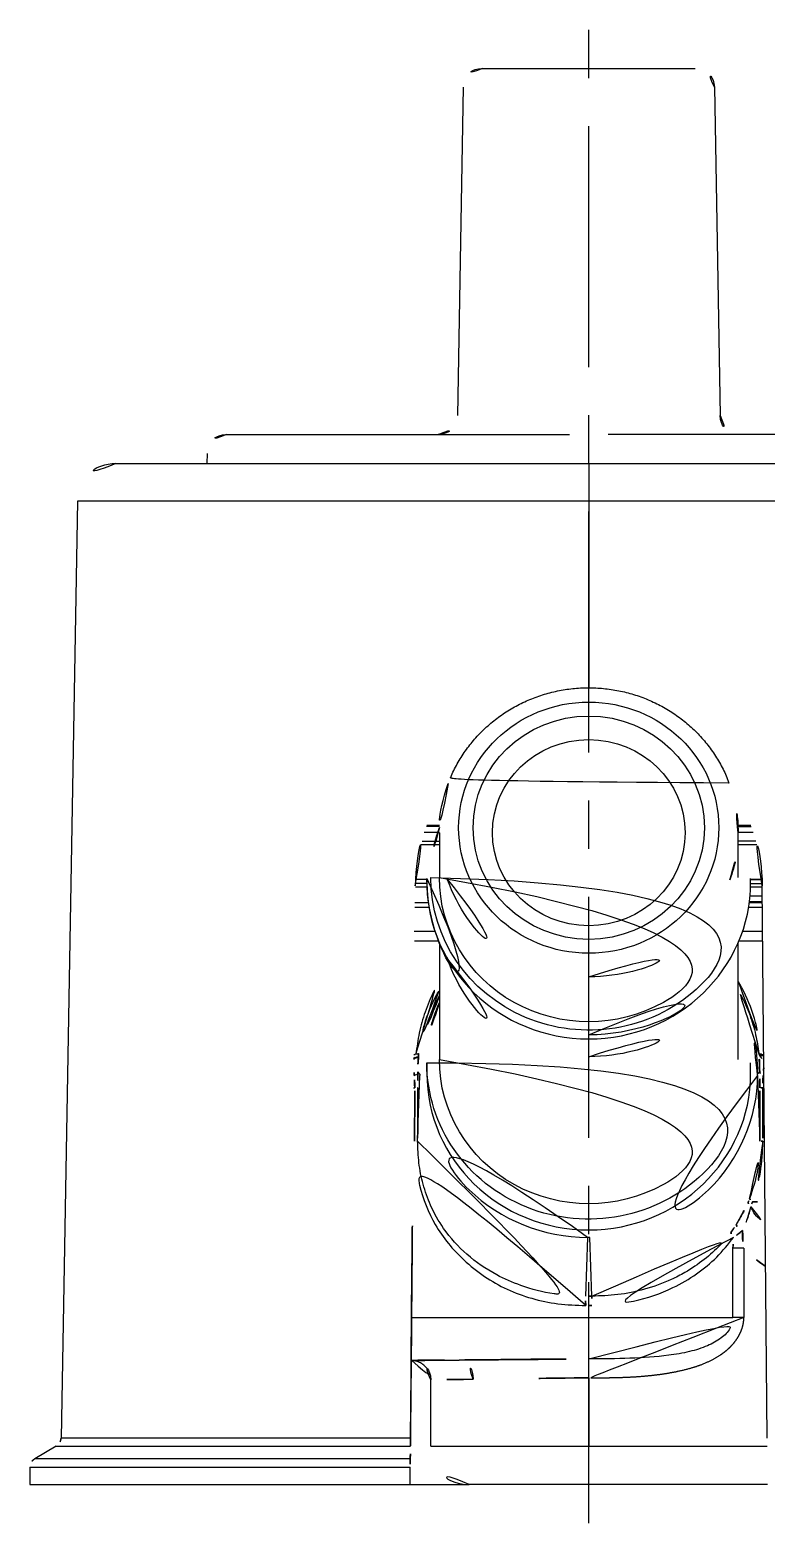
# Model space of a CAD drawing. Extents: x 16296679589 to 16296680075, y -37409616344 to -37409615988.
# Drawn here: x 16296679823.3 to 16296679861.5, y -37409616260.1 to -37409616182.6 of the extents above; entities that cross this region are included whole.
import ezdxf

# ---------------------------------------------------------------- set-up
doc = ezdxf.new("R2010")
doc.units = 0
doc.header["$LTSCALE"] = 10
doc.header["$MEASUREMENT"] = 0
doc.linetypes.add('CENTER', pattern=[2, 1.25, -0.25, 0.25, -0.25])
doc.layers.get('0').update_dxf_attribs({"linetype": 'CONTINUOUS'})
doc.layers.add('1', color=7, linetype='CONTINUOUS')

msp = doc.modelspace()

# ---------------------------------------------------------------- linework, layer by layer
at = {"color": 1, "linetype": 'CENTER'}
msp.add_line((16296679852.30122, -37409616260.14389), (16296679852.30122, -37409616182.64389), dxfattribs=at)
at = {"layer": '1', "color": 7, "linetype": 'Continuous'}
for p, q in [((16296679846.78393, -37409616184.64389), (16296679857.81848, -37409616184.64389)), ((16296679845.784081, -37409616185.626442), (16296679845.48674, -37409616202.661346)), ((16296679858.818331, -37409616185.626442), (16296679859.115681, -37409616202.661346)), ((16296679833.49571, -37409616203.64389), (16296679851.30122, -37409616203.64389)), ((16296679871.111389, -37409616203.64389), (16296679853.30122, -37409616203.64389)), ((16296679827.766609, -37409616205.14389), (16296679929.835819, -37409616205.14389)), ((16296679832.495859, -37409616204.626442), (16296679832.48683, -37409616205.14389)), ((16296679825.76692, -37409616207.108994), (16296679824.91823, -37409616255.730324)), ((16296679844.56065, -37409616223.943893), (16296679843.905319, -37409616223.943893)), ((16296679844.55122, -37409616224.308922), (16296679844.55122, -37409616226.63829)), ((16296679860.71419, -37409616223.943893), (16296679860.043051, -37409616223.943893)), ((16296679860.05122, -37409616226.63829), (16296679860.05122, -37409616224.308922)), ((16296679844.551201, -37409616224.943893), (16296679843.585609, -37409616224.943893)), ((16296679861.028971, -37409616224.943893), (16296679860.051241, -37409616224.943893)), ((16296679843.901011, -37409616226.943893), (16296679843.29941, -37409616226.943893)), ((16296679843.32621, -37409616226.723892), (16296679843.90123, -37409616226.723892)), ((16296679843.90122, -37409616226.690063), (16296679843.90122, -37409616226.89711)), ((16296679860.7012, -37409616226.723892), (16296679861.291361, -37409616226.723892)), ((16296679860.70122, -37409616226.89711), (16296679860.70122, -37409616226.690063)), ((16296679860.701429, -37409616226.943893), (16296679861.299021, -37409616226.943893)), ((16296679861.551029, -37409616255.730324), (16296679861.30088, -37409616227.065353)), ((16296679843.972561, -37409616227.943893), (16296679843.271379, -37409616227.943893)), ((16296679861.308701, -37409616227.943893), (16296679860.6311, -37409616227.943893)), ((16296679844.32505, -37409616229.443893), (16296679843.249649, -37409616229.443893)), ((16296679844.55122, -37409616230.026802), (16296679844.55122, -37409616236.08519)), ((16296679860.05122, -37409616236.08519), (16296679860.05122, -37409616230.026802)), ((16296679861.322359, -37409616229.443893), (16296679860.27739, -37409616229.443893)), ((16296679843.90122, -37409616236.253418), (16296679843.90122, -37409616236.809883)), ((16296679860.70122, -37409616236.809883), (16296679860.70122, -37409616236.253418)), ((16296679843.542179, -37409616236.841583), (16296679843.542179, -37409616236.909943)), ((16296679861.060249, -37409616236.909943), (16296679861.060249, -37409616236.845207)), ((16296679852.3599, -37409616245.313492), (16296679852.24254, -37409616245.313492)), ((16296679843.086479, -37409616251.709991), (16296679843.11796, -37409616251.710541)), ((16296679844.101219, -37409616256.14389), (16296679844.101219, -37409616252.704582)), ((16296679824.66831, -37409616256.154602), (16296679823.55122, -37409616256.799553)), ((16296679823.30122, -37409616257.232567), (16296679823.30122, -37409616258.14389)), ((16296679843.03034, -37409616258.14389), (16296679843.0383, -37409616257.232567)), ((16296679823.30122, -37409616258.14389), (16296679843.03006, -37409616258.14389)), ((16296679843.03006, -37409616258.14389), (16296679846.10038, -37409616258.14389)), ((16296679852.30122, -37409616258.14389), (16296679846.101219, -37409616258.14389)), ((16296679861.57197, -37409616258.14389), (16296679852.30122, -37409616258.14389))]:
    msp.add_line(p, q, dxfattribs=at)
at = {"layer": '1', "color": 5, "linetype": 'Continuous'}
for p, q in [((16296679852.30122, -37409616205.14389), (16296679852.30122, -37409616207.108994)), ((16296679852.30122, -37409616207.108994), (16296679825.76692, -37409616207.108994)), ((16296679852.30122, -37409616207.108994), (16296679852.30122, -37409616216.798492)), ((16296679905.30122, -37409616207.108994), (16296679852.30122, -37409616207.108994)), ((16296679843.75519, -37409616224.28492), (16296679844.550911, -37409616224.28492)), ((16296679844.55785, -37409616223.984932), (16296679843.88891, -37409616223.984932)), ((16296679860.04459, -37409616223.984932), (16296679860.72893, -37409616223.984932)), ((16296679860.051531, -37409616224.28492), (16296679860.83572, -37409616224.28492)), ((16296679843.64996, -37409616224.743889), (16296679844.550911, -37409616224.743889)), ((16296679860.97546, -37409616224.743889), (16296679860.051531, -37409616224.743889)), ((16296679843.901051, -37409616226.743889), (16296679843.31568, -37409616226.743889)), ((16296679860.701389, -37409616226.743889), (16296679861.292801, -37409616226.743889)), ((16296679843.90449, -37409616227.14389), (16296679843.31489, -37409616227.14389)), ((16296679861.306259, -37409616227.602867), (16296679860.66984, -37409616227.602867)), ((16296679861.302191, -37409616227.14389), (16296679860.69795, -37409616227.14389)), ((16296679844.00857, -37409616228.193893), (16296679843.284571, -37409616228.193893)), ((16296679861.31167, -37409616228.193893), (16296679860.59387, -37409616228.193893)), ((16296679861.30867, -37409616227.902847), (16296679860.63723, -37409616227.902847)), ((16296679844.51576, -37409616229.943893), (16296679843.25547, -37409616229.943893)), ((16296679861.32617, -37409616229.943893), (16296679860.086679, -37409616229.943893)), ((16296679843.22117, -37409616235.826057), (16296679843.278431, -37409616235.826057)), ((16296679861.324011, -37409616235.826057), (16296679861.377741, -37409616235.826057)), ((16296679843.42312, -37409616240.320793), (16296679843.542311, -37409616236.906433)), ((16296679843.542179, -37409616236.841583), (16296679843.429621, -37409616236.728752)), ((16296679861.172819, -37409616236.728752), (16296679861.060129, -37409616236.841713)), ((16296679861.060129, -37409616236.906433), (16296679861.179319, -37409616240.320793)), ((16296679843.20435, -37409616237.558113), (16296679843.271681, -37409616237.558113)), ((16296679861.330759, -37409616237.558113), (16296679861.393089, -37409616237.558113)), ((16296679852.24254, -37409616245.313492), (16296679852.13596, -37409616248.366592)), ((16296679852.466471, -37409616248.366592), (16296679852.3599, -37409616245.313492)), ((16296679860.34796, -37409616245.874733), (16296679859.78129, -37409616245.874733)), ((16296679859.78129, -37409616249.4785), (16296679859.78129, -37409616245.874733)), ((16296679860.34796, -37409616245.874733), (16296679860.34796, -37409616249.4785)), ((16296679843.09148, -37409616249.4785), (16296679859.78129, -37409616249.4785)), ((16296679860.34796, -37409616249.4785), (16296679859.78129, -37409616249.4785)), ((16296679843.067539, -37409616251.678162), (16296679845.57778, -37409616251.678162)), ((16296679852.30122, -37409616252.600998), (16296679852.30122, -37409616251.625214)), ((16296679852.30122, -37409616252.600998), (16296679852.30122, -37409616256.14389)), ((16296679824.66831, -37409616256.154602), (16296679843.047701, -37409616256.154602)), ((16296679843.051411, -37409616255.730324), (16296679824.91823, -37409616255.730324)), ((16296679844.101219, -37409616256.14389), (16296679852.30122, -37409616256.14389)), ((16296679852.30122, -37409616256.14389), (16296679861.554819, -37409616256.14389)), ((16296679852.30122, -37409616258.14389), (16296679852.30122, -37409616256.14389)), ((16296679823.30122, -37409616257.232567), (16296679843.0383, -37409616257.232567)), ((16296679843.04208, -37409616256.799553), (16296679823.55122, -37409616256.799553))]:
    msp.add_line(p, q, dxfattribs=at)
at = {"layer": '1', "color": 7, "linetype": 'Continuous'}
for centre, radius, start, end in [((16296679846.78393, -37409616185.64389), 1, 90, 178.99979072), ((16296679857.81848, -37409616185.64389), 1, 1.00020928, 90), ((16296679844.48691, -37409616202.64389), 1, 270, 358.99979072), ((16296679860.11552, -37409616202.64389), 1, 181.00020928, 270), ((16296679833.49571, -37409616204.64389), 1, 90, 178.99979072), ((16296679827.766609, -37409616207.14389), 2, 90, 178.99979072), ((16296679852.30122, -37409616227.14389), 9, 0.50008551, 34.88914344), ((16296679823.80122, -37409616257.232567), 0.5, 119.99993044, 180)]:
    msp.add_arc(centre, radius, start, end, dxfattribs=at)
at = {"layer": '1', "color": 7, "linetype": 'Continuous', "extrusion": (0, 0, -1)}
for centre, radius, start, end in [((-16296679824.41831, -37409616255.721588), 0.5, 181.00020928, 240.00006956), ((-16296679846.101219, -37409616256.14389), 2, 270, 0)]:
    msp.add_arc(centre, radius, start, end, dxfattribs=at)
at = {"layer": '1', "color": 5, "linetype": 'Continuous'}
msp.add_ellipse((16296679852.30122, -37409616224.050102), major_axis=(-6.75, 0), ratio=0.965925826, dxfattribs=at)
at = {"layer": '1', "color": 7, "linetype": 'Continuous'}
for centre, major_axis in [((16296679852.30122, -37409616224.050102), (6, 0)), ((16296679852.30122, -37409616224.308922), (-5, 0))]:
    msp.add_ellipse(centre, major_axis=major_axis, ratio=0.965925826, dxfattribs=at)
for centre, major_axis, ratio, start_param, end_param in [((16296679852.30122, -37409616224.308922), (7.75, 0), 0.965925826, 2.794152155, 3.468907382), ((16296679852.30122, -37409616224.308922), (7.75, 0), 0.965925826, 0, 0.347538637), ((16296679852.30122, -37409616224.308922), (7.75, 0), 0.965925826, 5.951158292, 6.283185307), ((16296679852.30122, -37409616226.690063), (8.4, 0), 0.965925826, 3.141592697, 4.712389001), ((16296679852.30122, -37409616226.89711), (-8.4, 0), 0.965925826, 0, 3.141592611), ((16296679852.30122, -37409616226.63829), (-7.75, 0), 0.965925826, 0, 3.141592693), ((16296679852.30122, -37409616228.450027), (7.75, 0), 0.965925826, 5.951158292, 5.960092248), ((16296679852.30122, -37409616226.690063), (8.4, 0), 0.965925826, 4.712389001, 6.283185307), ((16296679852.24254, -37409616236.86264), (-3.403284, 8.034069), 0.996644551, 0.682478936, 1.168897965), ((16296679852.30122, -37409616236.253418), (-8.4, 0), 0.965925826, 5.888130052, 6.283185307), ((16296679852.3599, -37409616236.86264), (3.403284, 8.034069), 0.996644551, 5.113871073, 5.600688781), ((16296679843.113291, -37409616235.812637), (0.140615, -0.265005), 0.691634721, 0.382634363, 1.219065603), ((16296679852.30122, -37409616236.253418), (-8.4, 0), 0.965925826, 0, 3.533702731), ((16296679852.30122, -37409616236.08519), (-7.75, 0), 0.965925826, 0, 3.141592693), ((16296679861.489149, -37409616235.812637), (-0.140615, -0.265005), 0.691634721, 5.064119704, 5.900550944), ((16296679852.30122, -37409616236.809883), (-8.4, 0), 0.965925826, 0, 3.141592611), ((16296679861.034651, -37409616243.672943), (-0.458147, 0.200252), 0.421960551, 0.114391737, 1.008137257), ((16296679860.3773, -37409616244.900513), (-0.425592, 0.262433), 0.212302862, 0.144029551, 1.471566311), ((16296679852.30122, -37409616252.520203), (-13.200006, 0), 0.278098918, 4.700326235, 4.724451729), ((16296679845.56715, -37409616252.678009), (-0.00424, 0.999991), 0.731961426, 4.709285274, 6.262869062)]:
    msp.add_ellipse(centre, major_axis=major_axis, ratio=ratio, start_param=start_param, end_param=end_param, dxfattribs=at)
at = {"layer": '1', "color": 5, "linetype": 'Continuous'}
for centre, major_axis, ratio, start_param, end_param in [((16296679852.30122, -37409616226.63829), (-8.2, 0), 0.965925826, 5.948507558, 6.283185307), ((16296679852.30122, -37409616226.63829), (-8.2, 0), 0.965925826, 0, 3.476270384), ((16296679852.30122, -37409616224.308922), (7.75, 0), 0.965925826, 3.468907382, 4.712389026), ((16296679852.30122, -37409616224.308922), (7.75, 0), 0.965925826, 4.712389026, 5.951158292), ((16296679852.30122, -37409616228.450027), (7.75, 0), 0.965925826, 3.468907382, 4.712389026), ((16296679852.30122, -37409616228.450027), (7.75, 0), 0.965925826, 4.712389026, 5.951158292), ((16296679843.056561, -37409616235.826057), (0, 0.3), 0.739573075, 4.003941768, 4.71238898), ((16296679861.545879, -37409616235.826057), (0, -0.3), 0.739573075, 4.71238898, 5.432222323), ((16296679842.92964, -37409616236.727577), (0.499998, 0.001307), 0.493524971, 5.406977393, 6.273151571), ((16296679861.6728, -37409616236.727577), (-0.499998, 0.001307), 0.493524971, 0.010033737, 0.876207915), ((16296679842.929649, -37409616237.558113), (0.499999, -0.001179), 0.002210985, 0.008726644, 0.817490111), ((16296679861.672791, -37409616237.558113), (-0.499999, -0.001179), 0.002210985, 5.465695196, 6.274458663), ((16296679842.92314, -37409616240.319633), (0.499999, -0.001179), 0.002213899, 0.008726644, 0.816838397), ((16296679861.6793, -37409616240.319633), (-0.499999, -0.001179), 0.002213899, 5.466346911, 6.274458663), ((16296679861.119169, -37409616243.467293), (-0.466493, 0.179956), 0.289709179, 0.101889994, 0.926653449), ((16296679860.098101, -37409616245.31678), (-0.400636, 0.299151), 0.382599363, 0.165623028, 1.097283122), ((16296679852.13596, -37409616248.849564), (-0.001616, 0.499997), 0.012062397, 4.71234999, 6.021366424), ((16296679852.30122, -37409616252.037231), (13.7, 0), 0.267949192, 1.558733574, 1.582859079), ((16296679852.466471, -37409616248.849564), (0.001616, 0.499997), 0.012062397, 0.261818883, 1.570835317), ((16296679843.101219, -37409616252.704582), (-1, 0), 0.999989525, 3.141592654, 4.695546516)]:
    msp.add_ellipse(centre, major_axis=major_axis, ratio=ratio, start_param=start_param, end_param=end_param, dxfattribs=at)
at = {"layer": '1', "color": 7, "linetype": 'Continuous'}
for points, degree, knots in [([(16296679859.576389, -37409616221.739777), (16296679859.55509, -37409616221.673737), (16296679859.448151, -37409616221.363403), (16296679859.18578, -37409616220.833649), (16296679858.78491, -37409616220.163406), (16296679858.310101, -37409616219.538803), (16296679857.77286, -37409616218.964249), (16296679857.177099, -37409616218.446442), (16296679856.529551, -37409616217.990738), (16296679855.836929, -37409616217.602043), (16296679855.106569, -37409616217.284508), (16296679854.34621, -37409616217.041557), (16296679853.56391, -37409616216.875847), (16296679852.76799, -37409616216.789177), (16296679851.96693, -37409616216.782539), (16296679851.16927, -37409616216.856033), (16296679850.383539, -37409616217.008926), (16296679849.618151, -37409616217.239639), (16296679848.8813, -37409616217.5457), (16296679848.18087, -37409616217.923866), (16296679847.52438, -37409616218.370087), (16296679846.918779, -37409616218.879578), (16296679846.370859, -37409616219.446953), (16296679845.88526, -37409616220.06572), (16296679845.471649, -37409616220.730728), (16296679845.18652, -37409616221.293167), (16296679845.061581, -37409616221.638344), (16296679845.027769, -37409616221.740753)], 3, [0, 0, 0, 0, 0.011259881, 0.053339357, 0.095435127, 0.137551399, 0.179691167, 0.221856161, 0.264046888, 0.30626275, 0.348502208, 0.390762951, 0.433042074, 0.475336212, 0.51764166, 0.559954451, 0.602269165, 0.644581391, 0.686886767, 0.729180963, 0.771459804, 0.813719448, 0.85595659, 0.898168702, 0.940354267, 0.982512988, 1, 1, 1, 1]), ([(16296679843.333799, -37409616235.812637), (16296679843.38274, -37409616235.440712), (16296679843.48217, -37409616234.685043), (16296679843.797501, -37409616233.587761), (16296679844.161249, -37409616232.726807), (16296679844.422569, -37409616232.231377), (16296679844.510139, -37409616232.076942)], 3, [0, 0, 0, 0, 0.275881139, 0.560512948, 0.860156824, 1, 1, 1, 1]), ([(16296679860.069839, -37409616232.044533), (16296679860.165051, -37409616232.209282), (16296679860.522961, -37409616232.87365), (16296679861.01314, -37409616234.09774), (16296679861.18527, -37409616235.253067), (16296679861.268641, -37409616235.812637)], 3, [0, 0, 0, 0, 0.148830014, 0.587732756, 1, 1, 1, 1]), ([(16296679844.52025, -37409616232.530533), (16296679844.485821, -37409616232.591507), (16296679844.185209, -37409616233.138229), (16296679843.7407, -37409616234.176987), (16296679843.5581, -37409616235.266617), (16296679843.473761, -37409616235.76989)], 3, [0, 0, 0, 0, 0.063857708, 0.567610383, 1, 1, 1, 1]), ([(16296679861.128679, -37409616235.76989), (16296679861.08004, -37409616235.441513), (16296679860.977539, -37409616234.749367), (16296679860.66, -37409616233.721024), (16296679860.332649, -37409616232.986862), (16296679860.118031, -37409616232.592789), (16296679860.083361, -37409616232.530983)], 3, [0, 0, 0, 0, 0.280674062, 0.591568626, 0.935353919, 1, 1, 1, 1]), ([(16296679843.333799, -37409616235.812637), (16296679843.372049, -37409616235.807541), (16296679843.42952, -37409616235.799873), (16296679843.46611, -37409616235.78376), (16296679843.471201, -37409616235.774513), (16296679843.47374, -37409616235.76989)], 3, [0, 0, 0, 0, 0.498728332, 0.74949486, 1, 1, 1, 1]), ([(16296679861.29026, -37409616236.022186), (16296679861.24865, -37409616235.985947), (16296679861.186131, -37409616235.931503), (16296679861.148581, -37409616235.852097), (16296679861.136181, -37409616235.811363), (16296679861.13187, -37409616235.790718), (16296679861.1299, -37409616235.778877), (16296679861.129141, -37409616235.772957), (16296679861.128771, -37409616235.770027)], 3, [0, 0, 0, 0, 0.498744664, 0.749527662, 0.87480736, 0.937414072, 0.968937793, 1, 1, 1, 1]), ([(16296679861.268641, -37409616235.812637), (16296679861.27001, -37409616235.813393), (16296679861.271391, -37409616235.81411), (16296679861.28923, -37409616235.8228), (16296679861.30681, -37409616235.826057), (16296679861.324011, -37409616235.826057)], 3, [0, 0, 0, 0, 0.076868692, 0.076868692, 1, 1, 1, 1]), ([(16296679861.060129, -37409616236.906433), (16296679861.06003, -37409616239.103683), (16296679860.122351, -37409616241.289558), (16296679856.90119, -37409616244.402809), (16296679854.63756, -37409616245.310966), (16296679852.3599, -37409616245.313492)], 3, [0, 0, 0, 0, 0.5, 0.5, 1, 1, 1, 1]), ([(16296679852.24254, -37409616245.313492), (16296679849.96488, -37409616245.310966), (16296679847.701241, -37409616244.402809), (16296679844.480089, -37409616241.289558), (16296679843.5424, -37409616239.103683), (16296679843.542311, -37409616236.906433)], 3, [0, 0, 0, 0, 0.5, 0.5, 1, 1, 1, 1]), ([(16296679843.42312, -37409616240.320793), (16296679843.435431, -37409616240.6968), (16296679843.460329, -37409616241.457413), (16296679843.68848, -37409616242.583069), (16296679844.098989, -37409616243.745537), (16296679844.815651, -37409616245.004333), (16296679845.941811, -37409616246.25206), (16296679847.33569, -37409616247.213097), (16296679848.873779, -37409616247.885803), (16296679850.43475, -37409616248.295563), (16296679851.589729, -37409616248.343788), (16296679852.13596, -37409616248.366592)], 3, [0, 0, 0, 0, 0.081329102, 0.164515882, 0.250818397, 0.357845411, 0.500477969, 0.64598046, 0.749926313, 0.881732287, 1, 1, 1, 1]), ([(16296679860.649799, -37409616243.302017), (16296679860.807819, -37409616242.819221), (16296679861.11936, -37409616241.867378), (16296679861.159519, -37409616240.831337), (16296679861.179319, -37409616240.320793)], 3, [0, 0, 0, 0, 0.507221499, 1, 1, 1, 1]), ([(16296679852.466471, -37409616248.366592), (16296679852.91473, -37409616248.351303), (16296679853.842171, -37409616248.319633), (16296679855.2374, -37409616248.027863), (16296679856.396379, -37409616247.607513), (16296679857.427191, -37409616247.08094), (16296679858.296, -37409616246.495354), (16296679859.088699, -37409616245.786148), (16296679859.504459, -37409616245.269981), (16296679859.68408, -37409616245.046997)], 3, [0, 0, 0, 0, 0.155715662, 0.322171986, 0.500001927, 0.598369834, 0.749107442, 0.891611235, 1, 1, 1, 1]), ([(16296679859.81354, -37409616245.31678), (16296679859.53433, -37409616245.668549), (16296679858.97418, -37409616246.374268), (16296679857.90863, -37409616247.241287), (16296679856.49584, -37409616248.056976), (16296679854.66864, -37409616248.719872), (16296679853.193081, -37409616248.806534), (16296679852.46044, -37409616248.849564)], 3, [0, 0, 0, 0, 0.164611492, 0.33024631, 0.500328861, 0.751903354, 1, 1, 1, 1]), ([(16296679860.34796, -37409616249.4785), (16296679860.34778, -37409616249.767838), (16296679860.25219, -37409616250.053253), (16296679860.162849, -37409616250.320053), (16296679859.992689, -37409616250.575073), (16296679859.83345, -37409616250.813744), (16296679859.611151, -37409616251.029694), (16296679859.401039, -37409616251.233772), (16296679859.149229, -37409616251.402832), (16296679858.69142, -37409616251.71019), (16296679858.103571, -37409616251.929497), (16296679857.60239, -37409616252.116493), (16296679856.968849, -37409616252.251678), (16296679856.417521, -37409616252.369331), (16296679855.81012, -37409616252.444817), (16296679855.264071, -37409616252.512672), (16296679854.644461, -37409616252.5495), (16296679854.115141, -37409616252.580963), (16296679853.474091, -37409616252.592598), (16296679853.012051, -37409616252.60099), (16296679852.30122, -37409616252.600998)], 2, [0, 0, 0, 0.0625, 0.0625, 0.125, 0.125, 0.1875, 0.1875, 0.25, 0.25, 0.375, 0.375, 0.5, 0.5, 0.625, 0.625, 0.75, 0.75, 0.875, 0.875, 1, 1, 1]), ([(16296679852.30122, -37409616251.625214), (16296679853.014681, -37409616251.620697), (16296679854.401239, -37409616251.611954), (16296679856.152679, -37409616251.497414), (16296679857.49568, -37409616251.269753), (16296679858.426741, -37409616250.982986), (16296679859.148581, -37409616250.593872), (16296679859.67347, -37409616250.091621), (16296679859.747141, -37409616249.672707), (16296679859.78129, -37409616249.4785)], 3, [0, 0, 0, 0, 0.257042871, 0.499541086, 0.632634792, 0.750084951, 0.850149154, 0.930526842, 1, 1, 1, 1]), ([(16296679843.118641, -37409616251.710457), (16296679843.247549, -37409616251.713913), (16296679843.432819, -37409616251.752007), (16296679843.662889, -37409616251.874657), (16296679843.819389, -37409616252.004539), (16296679843.94652, -37409616252.163269), (16296679844.06514, -37409616252.395439), (16296679844.1, -37409616252.581352), (16296679844.101219, -37409616252.710297)], 3, [0, 0, 0, 0, 0.23969728, 0.368514967, 0.499999835, 0.631484731, 0.760302493, 1, 1, 1, 1]), ([(16296679843.051411, -37409616255.730324), (16296679843.05094, -37409616255.783813), (16296679843.05047, -37409616255.837914), (16296679843.049589, -37409616255.938148), (16296679843.049179, -37409616255.985672), (16296679843.04845, -37409616256.069519), (16296679843.04812, -37409616256.106644), (16296679843.04781, -37409616256.142609), (16296679843.04775, -37409616256.148788), (16296679843.047701, -37409616256.154602)], 3, [0, 0, 0, 0, 0.308120698, 0.308120698, 0.615751981, 0.615751981, 0.930905214, 0.930905214, 1, 1, 1, 1]), ([(16296679843.04208, -37409616256.799553), (16296679843.04183, -37409616256.827133), (16296679843.041519, -37409616256.863449), (16296679843.040779, -37409616256.948547), (16296679843.04034, -37409616256.998619), (16296679843.039379, -37409616257.108749), (16296679843.03883, -37409616257.171219), (16296679843.0383, -37409616257.232567)], 3, [0, 0, 0, 0, 0.325146058, 0.325146058, 0.651177673, 0.651177673, 1, 1, 1, 1])]:
    msp.add_open_spline(points, degree=degree, knots=knots, dxfattribs=at)
for points in [[(16296679843.301559, -37409616227.065353), (16296679843.31773, -37409616225.212936), (16296679843.92522, -37409616223.407784), (16296679844.970131, -37409616221.92907)], [(16296679843.278431, -37409616235.826057), (16296679843.29706, -37409616235.826057), (16296679843.316191, -37409616235.82222), (16296679843.333799, -37409616235.812637)], [(16296679843.31217, -37409616236.022179), (16296679843.40884, -37409616235.954224), (16296679843.462521, -37409616235.86306), (16296679843.473761, -37409616235.76989)], [(16296679861.268641, -37409616235.812637), (16296679861.177879, -37409616235.804222), (16296679861.13196, -37409616235.788483), (16296679861.128679, -37409616235.76989)], [(16296679843.051411, -37409616255.730324), (16296679843.13479, -37409616246.175331), (16296679843.21818, -37409616236.620338), (16296679843.301559, -37409616227.065353)], [(16296679860.56986, -37409616243.496063), (16296679860.597099, -37409616243.433983), (16296679860.623911, -37409616243.369072), (16296679860.649799, -37409616243.302017)], [(16296679852.30122, -37409616252.600998), (16296679850.056601, -37409616252.626663), (16296679847.828461, -37409616252.652344), (16296679846.29911, -37409616252.678009)], [(16296679843.04208, -37409616256.799553), (16296679843.043949, -37409616256.58419), (16296679843.04583, -37409616256.369186), (16296679843.047701, -37409616256.154602)]]:
    msp.add_open_spline(points, degree=3, dxfattribs=at)
at = {"layer": '1', "color": 5, "linetype": 'Continuous'}
for points in [[(16296679843.223881, -37409616236.068916), (16296679843.253839, -37409616236.057602), (16296679843.283409, -37409616236.042397), (16296679843.31217, -37409616236.022179)], [(16296679861.376579, -37409616236.060173), (16296679861.347811, -37409616236.047508), (16296679861.319031, -37409616236.034851), (16296679861.29026, -37409616236.022186)], [(16296679843.25016, -37409616236.916344), (16296679843.240589, -37409616236.772713), (16296679843.23101, -37409616236.629089), (16296679843.220779, -37409616236.507942)], [(16296679861.38166, -37409616236.507942), (16296679861.371429, -37409616236.629089), (16296679861.361851, -37409616236.772713), (16296679861.35227, -37409616236.916344)], [(16296679860.797331, -37409616243.467293), (16296679860.771151, -37409616243.554741), (16296679860.74497, -37409616243.642189), (16296679860.71879, -37409616243.729637)], [(16296679860.79735, -37409616243.467293), (16296679861.024191, -37409616243.46196), (16296679861.24407, -37409616243.456627), (16296679861.456699, -37409616243.451286)], [(16296679859.78129, -37409616245.874733), (16296679859.79204, -37409616245.688744), (16296679859.80279, -37409616245.502762), (16296679859.81354, -37409616245.31678)], [(16296679861.460051, -37409616246.807663), (16296679861.055401, -37409616246.542107), (16296679860.68112, -37409616246.230461), (16296679860.34796, -37409616245.874733)], [(16296679846.29911, -37409616252.678009), (16296679844.903111, -37409616252.686867), (16296679844.101219, -37409616252.695717), (16296679844.101219, -37409616252.704582)]]:
    msp.add_open_spline(points, degree=3, dxfattribs=at)
for points, knots in [([(16296679843.473761, -37409616235.76989), (16296679843.46257, -37409616235.889793), (16296679843.44109, -37409616236.119972), (16296679843.433331, -37409616236.531563), (16296679843.429621, -37409616236.728752)], [0, 0, 0, 0, 0.52089889, 1, 1, 1, 1]), ([(16296679861.172819, -37409616236.728752), (16296679861.169109, -37409616236.531563), (16296679861.16135, -37409616236.119972), (16296679861.13987, -37409616235.889793), (16296679861.128679, -37409616235.76989)], [0, 0, 0, 0, 0.47910111, 1, 1, 1, 1]), ([(16296679843.271681, -37409616237.558113), (16296679843.270941, -37409616237.446609), (16296679843.26944, -37409616237.218552), (16296679843.256689, -37409616237.018547), (16296679843.25016, -37409616236.916344)], [0, 0, 0, 0, 0.488918965, 1, 1, 1, 1]), ([(16296679843.429621, -37409616236.728752), (16296679843.42985, -37409616236.816803), (16296679843.43, -37409616236.909286), (16296679843.43022, -37409616237.181198), (16296679843.430071, -37409616237.371536), (16296679843.42963, -37409616237.559273)], [0, 0, 0, 0, 0.347809775, 0.347809775, 1, 1, 1, 1]), ([(16296679861.17281, -37409616237.559273), (16296679861.172569, -37409616237.458183), (16296679861.172409, -37409616237.356621), (16296679861.17222, -37409616237.072647), (16296679861.1724, -37409616236.892197), (16296679861.172819, -37409616236.728752)], [0, 0, 0, 0, 0.34756045, 0.34756045, 1, 1, 1, 1]), ([(16296679861.35227, -37409616236.916344), (16296679861.345751, -37409616237.018547), (16296679861.332991, -37409616237.218552), (16296679861.33149, -37409616237.446609), (16296679861.330759, -37409616237.558113)], [0, 0, 0, 0, 0.511082089, 1, 1, 1, 1]), ([(16296679861.33703, -37409616240.319633), (16296679861.31649, -37409616240.863937), (16296679861.27532, -37409616241.954933), (16296679860.9569, -37409616242.96244), (16296679860.79735, -37409616243.467293)], [0, 0, 0, 0, 0.498907123, 1, 1, 1, 1]), ([(16296679852.141991, -37409616248.849564), (16296679851.659781, -37409616248.833328), (16296679850.706751, -37409616248.801247), (16296679849.32897, -37409616248.50769), (16296679848.04232, -37409616248.031921), (16296679846.856541, -37409616247.357933), (16296679845.534479, -37409616246.300056), (16296679844.28957, -37409616244.789787), (16296679843.40317, -37409616242.639473), (16296679843.311279, -37409616241.092018), (16296679843.265409, -37409616240.319633)], [0, 0, 0, 0, 0.100879841, 0.199376373, 0.297443729, 0.397061385, 0.500119596, 0.677868367, 0.839212298, 1, 1, 1, 1]), ([(16296679859.94812, -37409616244.653763), (16296679860.06547, -37409616244.458931), (16296679860.300659, -37409616244.068489), (16296679860.48, -37409616243.687134), (16296679860.56986, -37409616243.496063)], [0, 0, 0, 0, 0.498987975, 1, 1, 1, 1]), ([(16296679860.71879, -37409616243.729637), (16296679860.665541, -37409616243.938454), (16296679860.55924, -37409616244.355309), (16296679860.37278, -37409616244.76162), (16296679860.279711, -37409616244.964401)], [0, 0, 0, 0, 0.500922106, 1, 1, 1, 1]), ([(16296679860.71879, -37409616243.729637), (16296679860.765841, -37409616243.834557), (16296679860.87311, -37409616244.073753), (16296679861.132151, -37409616244.337807), (16296679861.3269, -37409616244.495354), (16296679861.41334, -37409616244.559013)], [0, 0, 0, 0, 0.307726376, 0.701478318, 1, 1, 1, 1]), ([(16296679859.68408, -37409616245.046997), (16296679859.72933, -37409616244.984352), (16296679859.819981, -37409616244.858841), (16296679859.905359, -37409616244.722198), (16296679859.94812, -37409616244.653763)], [0, 0, 0, 0, 0.499147935, 1, 1, 1, 1]), ([(16296679860.279699, -37409616244.964417), (16296679860.196091, -37409616245.033722), (16296679860.039949, -37409616245.163177), (16296679859.885389, -37409616245.268059), (16296679859.81358, -37409616245.31678)], [0, 0, 0, 0, 0.535402717, 1, 1, 1, 1]), ([(16296679860.279711, -37409616244.964401), (16296679860.27862, -37409616245.11158), (16296679860.27635, -37409616245.415771), (16296679860.32358, -37409616245.718483), (16296679860.34796, -37409616245.874733)], [0, 0, 0, 0, 0.483812594, 1, 1, 1, 1]), ([(16296679843.118059, -37409616251.704727), (16296679843.13522, -37409616251.702812), (16296679843.167891, -37409616251.699158), (16296679843.40766, -37409616251.694283), (16296679843.824829, -37409616251.688911), (16296679844.493799, -37409616251.68335), (16296679845.230579, -37409616251.679817), (16296679845.57778, -37409616251.678162)], [0, 0, 0, 0, 0.18507126, 0.352443566, 0.500202147, 0.764476649, 1, 1, 1, 1]), ([(16296679845.57778, -37409616251.678162), (16296679845.964411, -37409616251.675819), (16296679846.731569, -37409616251.671173), (16296679848.05578, -37409616251.654572), (16296679849.443899, -37409616251.639267), (16296679850.86886, -37409616251.627586), (16296679851.827999, -37409616251.625999), (16296679852.30122, -37409616251.625214)], [0, 0, 0, 0, 0.207851919, 0.41242207, 0.613034676, 0.809076418, 1, 1, 1, 1])]:
    msp.add_open_spline(points, degree=3, knots=knots, dxfattribs=at)
for points, weights in [([(16296679843.265409, -37409616240.319633), (16296679843.268539, -37409616238.939293), (16296679843.271681, -37409616237.558113)], [0.500003342214, 0.499996657786, 0.500003342214]), ([(16296679843.42963, -37409616237.559273), (16296679843.426371, -37409616238.940468), (16296679843.42312, -37409616240.320793)], [0.500003429494, 0.499996570506, 0.500003429494]), ([(16296679861.179319, -37409616240.320793), (16296679861.17606, -37409616238.940468), (16296679861.17281, -37409616237.559273)], [0.499996226205, 0.500003773795, 0.499996226205]), ([(16296679861.330759, -37409616237.558113), (16296679861.3339, -37409616238.939293), (16296679861.33703, -37409616240.319633)], [0.499980083902, 0.500019916098, 0.499980083902])]:
    msp.add_rational_spline(points, weights, degree=2, dxfattribs=at)

doc.saveas('drawing.dxf')
